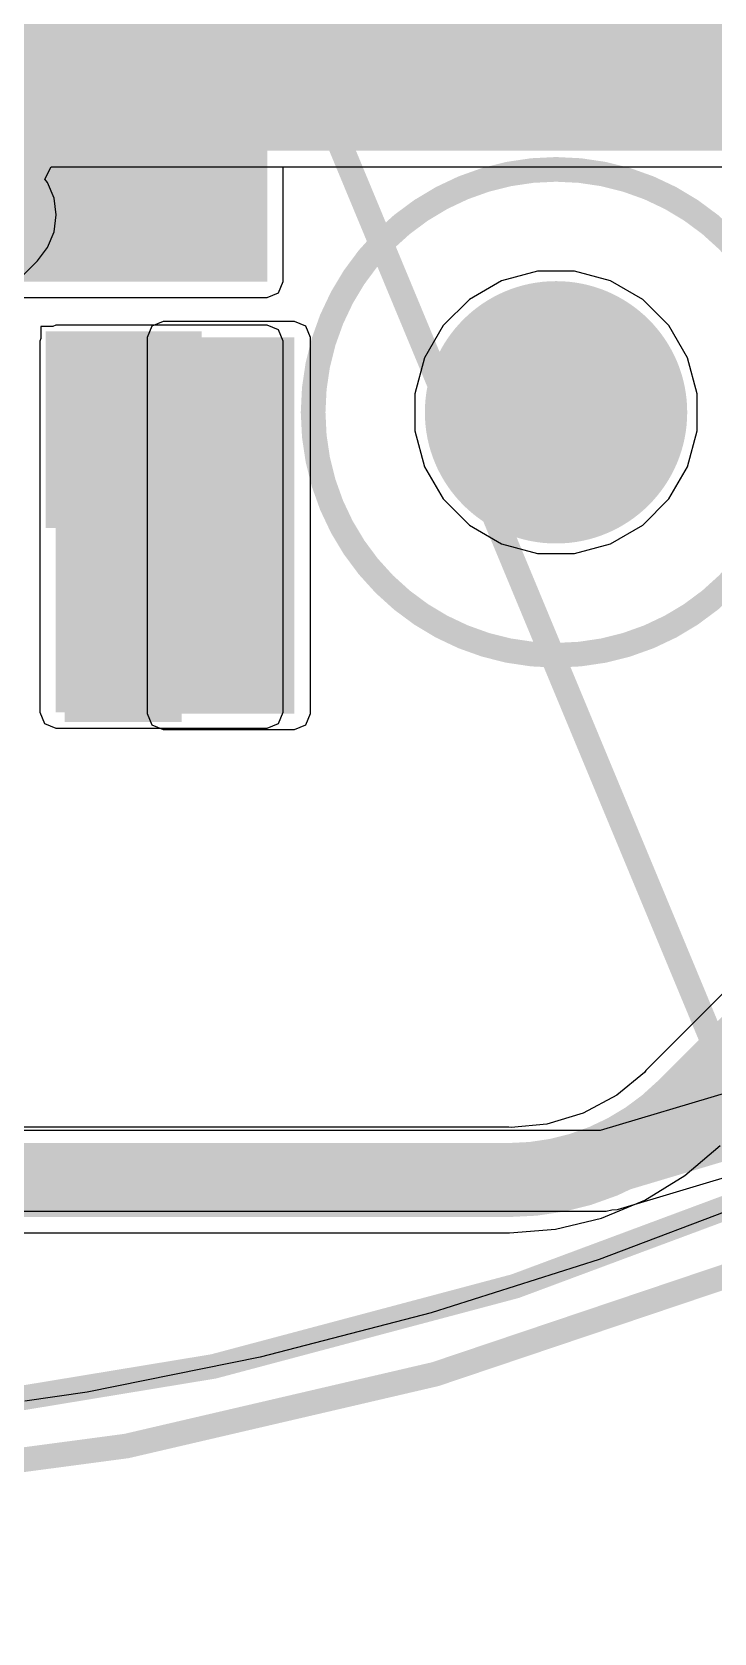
# Model space of a CAD drawing. Header units: millimetres. Extents: x -0.86 to 3.12, y -2.15 to 0.92.
# Drawn here: x 1.295 to 1.571, y -2.154 to -1.505 of the extents above; entities that cross this region are included whole.
import ezdxf

# ---------------------------------------------------------------- set-up
doc = ezdxf.new("R2010")
doc.units = ezdxf.units.MM
doc.header["$MEASUREMENT"] = 0
for name, color, linetype in [('BottomLayer', 5, 'Continuous'), ('BottomPaste', 16, 'Continuous'), ('BottomSolder', 6, 'Continuous'), ('Mechanical1', 6, 'Continuous'), ('Mechanical2', 216, 'Continuous'), ('MultiLayer', 9, 'Continuous'), ('PadHoleLayer', 156, 'Continuous'), ('TopLayer', 1, 'Continuous'), ('TopSolder', 216, 'Continuous'), ('ViaHoleLayer', 16, 'Continuous')]:
    doc.layers.add(name, color=color, linetype=linetype)

# ---------------------------------------------------------------- blocks, each defined once
blk = doc.blocks.new('IND_1206_B_100')
at = {"layer": 'BottomLayer'}
for points in [[(-0.0811, 0.03583), (-0.02598, 0.03583), (-0.02598, -0.03583), (-0.0811, -0.03583)], [(0.02598, 0.03583), (0.0811, 0.03583), (0.0811, -0.03583), (0.02598, -0.03583)]]:
    blk.add_hatch(color=5, dxfattribs=at).paths.add_polyline_path(points)
at = {"layer": 'BottomPaste'}
for points in [[(-0.0811, 0.03583), (-0.02598, 0.03583), (-0.02598, -0.03583), (-0.0811, -0.03583)], [(0.02598, 0.03583), (0.0811, 0.03583), (0.0811, -0.03583), (0.02598, -0.03583)]]:
    blk.add_hatch(color=16, dxfattribs=at).paths.add_polyline_path(points)
at = {"layer": 'BottomSolder'}
for points in [[(-0.0851, 0.03983), (-0.02198, 0.03983), (-0.02198, -0.03983), (-0.0851, -0.03983)], [(0.02198, 0.03983), (0.0851, 0.03983), (0.0851, -0.03983), (0.02198, -0.03983)]]:
    blk.add_hatch(color=6, dxfattribs=at).paths.add_polyline_path(points)
blk = doc.blocks.new('F____0805_B_101')
at = {"layer": 'BottomLayer'}
for points in [[(-0.02362, -0.03346), (-0.06299, -0.03346), (-0.06299, 0.03346), (-0.02362, 0.03346)], [(0.06299, -0.03346), (0.02362, -0.03346), (0.02362, 0.03346), (0.06299, 0.03346)]]:
    blk.add_hatch(color=5, dxfattribs=at).paths.add_polyline_path(points)
at = {"layer": 'BottomPaste'}
for points in [[(-0.02362, -0.03346), (-0.06299, -0.03346), (-0.06299, 0.03346), (-0.02362, 0.03346)], [(0.06299, -0.03346), (0.02362, -0.03346), (0.02362, 0.03346), (0.06299, 0.03346)]]:
    blk.add_hatch(color=16, dxfattribs=at).paths.add_polyline_path(points)
at = {"layer": 'BottomSolder'}
for points in [[(-0.01962, -0.03746), (-0.06699, -0.03746), (-0.06699, 0.03746), (-0.01962, 0.03746)], [(0.06699, -0.03746), (0.01962, -0.03746), (0.01962, 0.03746), (0.06699, 0.03746)]]:
    blk.add_hatch(color=6, dxfattribs=at).paths.add_polyline_path(points)

msp = doc.modelspace()

# ---------------------------------------------------------------- hatches: boundary and pattern name
at = {"layer": 'BottomLayer'}
for points in [[(1.26105, -1.606), (1.39, -1.606), (1.39, -1.51079), (1.26105, -1.51079)], [(1.26105, -1.55305), (1.72439, -1.55305), (1.72439, -1.51079), (1.26105, -1.51079)], [(1.30426, -1.78051), (1.39, -1.78051), (1.39, -1.63022), (1.30426, -1.63022)]]:
    msp.add_hatch(color=5, dxfattribs=at).paths.add_polyline_path(points)
h = msp.add_hatch(color=5, dxfattribs=at)
edge = h.paths.add_edge_path()
edge.add_arc((1.507, -1.659), 0.05118, 0, 360)
h = msp.add_hatch(color=5, dxfattribs=at)
edge = h.paths.add_edge_path()
edge.add_arc((1.376, -1.648), 0.01181, 0, 360)
h = msp.add_hatch(color=5, dxfattribs=at)
edge = h.paths.add_edge_path()
edge.add_arc((1.376, -1.68404), 0.01181, 0, 360)
h = msp.add_hatch(color=5, dxfattribs=at)
edge = h.paths.add_edge_path()
edge.add_arc((1.376, -1.73076), 0.01181, 0, 360)
h = msp.add_hatch(color=5, dxfattribs=at)
edge = h.paths.add_edge_path()
edge.add_arc((1.376, -1.7648), 0.01181, 0, 360)
at = {"layer": 'BottomSolder'}
h = msp.add_hatch(color=6, dxfattribs=at)
edge = h.paths.add_edge_path()
edge.add_arc((1.507, -1.659), 0.05315, 0, 360)
at = {"layer": 'MultiLayer'}
h = msp.add_hatch(color=9, dxfattribs=at)
edge = h.paths.add_edge_path()
edge.add_arc((1.507, -1.659), 0.05118, 0, 360)
at = {"layer": 'PadHoleLayer'}
h = msp.add_hatch(color=156, dxfattribs=at)
edge = h.paths.add_edge_path()
edge.add_arc((1.507, -1.659), 0.04134, 0, 360)
at = {"layer": 'TopLayer'}
for points in [[(1.07808, -1.55305), (1.64428, -1.55305), (1.64428, -1.49905), (1.07808, -1.49905)], [(1.401, -1.78104), (1.401, -1.62864), (1.34784, -1.62864), (1.34784, -1.78104)]]:
    msp.add_hatch(color=1, dxfattribs=at).paths.add_polyline_path(points)
h = msp.add_hatch(color=1, dxfattribs=at)
edge = h.paths.add_edge_path()
edge.add_arc((1.507, -1.659), 0.05118, 0, 360)
h = msp.add_hatch(color=1, dxfattribs=at)
edge = h.paths.add_edge_path()
edge.add_arc((1.376, -1.648), 0.01181, 0, 360)
h = msp.add_hatch(color=1, dxfattribs=at)
edge = h.paths.add_edge_path()
edge.add_arc((1.376, -1.68404), 0.01181, 0, 360)
h = msp.add_hatch(color=1, dxfattribs=at)
edge = h.paths.add_edge_path()
edge.add_arc((1.376, -1.73076), 0.01181, 0, 360)
h = msp.add_hatch(color=1, dxfattribs=at)
edge = h.paths.add_edge_path()
edge.add_arc((1.376, -1.7648), 0.01181, 0, 360)
at = {"layer": 'TopSolder'}
h = msp.add_hatch(color=216, dxfattribs=at)
edge = h.paths.add_edge_path()
edge.add_arc((1.507, -1.659), 0.05315, 0, 360)
at = {"layer": 'ViaHoleLayer'}
h = msp.add_hatch(color=16, dxfattribs=at)
edge = h.paths.add_edge_path()
edge.add_arc((1.376, -1.648), 0.00591, 0, 360)
h = msp.add_hatch(color=16, dxfattribs=at)
edge = h.paths.add_edge_path()
edge.add_arc((1.376, -1.68404), 0.00591, 0, 360)
h = msp.add_hatch(color=16, dxfattribs=at)
edge = h.paths.add_edge_path()
edge.add_arc((1.376, -1.73076), 0.00591, 0, 360)
h = msp.add_hatch(color=16, dxfattribs=at)
edge = h.paths.add_edge_path()
edge.add_arc((1.376, -1.7648), 0.00591, 0, 360)

# ---------------------------------------------------------------- linework, layer by layer
at = {"layer": 'BottomLayer'}
for p, q in [((1.39649, -1.606), (1.39649, -1.55954)), ((1.39649, -1.55954), (1.67805, -1.55954)), ((1.49947, -1.60182), (1.48493, -1.60572)), ((1.51453, -1.60182), (1.49947, -1.60182)), ((1.52907, -1.60572), (1.51453, -1.60182)), ((1.39459, -1.61059), (1.39649, -1.606)), ((1.48493, -1.60572), (1.47189, -1.61324)), ((1.54211, -1.61324), (1.52907, -1.60572)), ((1.26105, -1.61249), (1.39, -1.61249)), ((1.39, -1.61249), (1.39459, -1.61059)), ((1.47189, -1.61324), (1.46124, -1.62389)), ((1.55276, -1.62389), (1.54211, -1.61324)), ((1.30307, -1.62422), (1.29826, -1.62422)), ((1.29826, -1.62422), (1.29826, -1.62903)), ((1.30426, -1.62373), (1.30307, -1.62422)), ((1.39, -1.62373), (1.30426, -1.62373)), ((1.39459, -1.62563), (1.39, -1.62373)), ((1.39649, -1.63022), (1.39459, -1.62563)), ((1.46124, -1.62389), (1.45372, -1.63693)), ((1.56028, -1.63693), (1.55276, -1.62389)), ((1.29826, -1.62903), (1.29777, -1.63022)), ((1.29777, -1.63022), (1.29777, -1.78051)), ((1.39649, -1.78051), (1.39649, -1.63022)), ((1.45372, -1.63693), (1.44982, -1.65147)), ((1.83285, -1.6362), (1.54343, -1.92562)), ((1.56418, -1.65147), (1.56028, -1.63693)), ((1.44982, -1.65147), (1.44982, -1.66653)), ((1.56418, -1.66653), (1.56418, -1.65147)), ((1.44982, -1.66653), (1.45372, -1.68107)), ((1.56028, -1.68107), (1.56418, -1.66653)), ((1.45372, -1.68107), (1.46124, -1.69411)), ((1.55276, -1.69411), (1.56028, -1.68107)), ((1.46124, -1.69411), (1.47189, -1.70476)), ((1.54211, -1.70476), (1.55276, -1.69411)), ((1.47189, -1.70476), (1.48493, -1.71228)), ((1.52907, -1.71228), (1.54211, -1.70476)), ((1.48493, -1.71228), (1.49947, -1.71618)), ((1.51453, -1.71618), (1.52907, -1.71228)), ((1.49947, -1.71618), (1.51453, -1.71618)), ((1.29777, -1.78051), (1.29967, -1.7851)), ((1.39459, -1.7851), (1.39649, -1.78051)), ((1.29967, -1.7851), (1.30426, -1.78701)), ((1.30426, -1.78701), (1.39, -1.78701)), ((1.39, -1.78701), (1.39459, -1.7851)), ((1.54287, -1.92645), (1.53168, -1.93563)), ((1.54343, -1.92562), (1.54287, -1.92645)), ((1.53168, -1.93563), (1.51804, -1.94292)), ((1.51804, -1.94292), (1.50325, -1.94741)), ((1.48786, -1.94864), (0.96142, -1.94864)), ((1.48884, -1.94883), (1.48786, -1.94864)), ((1.50325, -1.94741), (1.48884, -1.94883)), ((1.5592, -1.96824), (1.57345, -1.95607)), ((1.54296, -1.97819), (1.5592, -1.96824)), ((1.59136, -1.97683), (1.52449, -2.00221)), ((1.52536, -1.98548), (1.54296, -1.97819)), ((1.48817, -1.9914), (1.50684, -1.98993)), ((1.50684, -1.98993), (1.52536, -1.98548)), ((0.96142, -1.99146), (1.48786, -1.99146)), ((1.48786, -1.99146), (1.48817, -1.9914)), ((1.52449, -2.00221), (1.45635, -2.0239)), ((1.45635, -2.0239), (1.38712, -2.04185)), ((1.38712, -2.04185), (1.31702, -2.05599)), ((1.31702, -2.05599), (1.29173, -2.05967))]:
    msp.add_line(p, q, dxfattribs=at)
for points, const_width in [([(1.55857, -1.94076), (1.84799, -1.65134)], 0.03), ([(1.33159, -1.66605), (1.33182, -1.66628)], 0.04), ([(0.96142, -1.97005), (1.48786, -1.97005)], 0.03)]:
    msp.add_lwpolyline(points, dxfattribs=dict(at, const_width=const_width))
for points, const_width in [([(1.32159, -1.66605, 1), (1.34159, -1.66605, 1)], 0.02), ([(1.32182, -1.66628, 1), (1.34182, -1.66628, 1)], 0.02), ([(1.55107, -1.94076, 1), (1.56607, -1.94076, 1)], 0.015), ([(1.55107, -1.94076, 1), (1.56607, -1.94076, 1)], 0.015), ([(1.48036, -1.97005, 1), (1.49536, -1.97005, 1)], 0.015), ([(1.48036, -1.97005, 1), (1.49536, -1.97005, 1)], 0.015)]:
    msp.add_lwpolyline(points, format="xyb", close=True, dxfattribs=dict(at, const_width=const_width))
at = {"layer": 'BottomLayer', "const_width": 0.03}
msp.add_lwpolyline([(1.55857, -1.94076, -0.198912), (1.48786, -1.97005)], format="xyb", dxfattribs=at)
at = {"layer": 'Mechanical1', "const_width": 0.01}
msp.add_lwpolyline([(0.04081, 0.0156, -3.064051), (0.02964, -1.5299)], format="xyb", dxfattribs=at)
msp.add_lwpolyline([(1.09299, -0.7648), (1.66799, -2.14857)], dxfattribs=at)
at = {"layer": 'Mechanical2', "const_width": 0.01}
msp.add_lwpolyline([(1.99867, 0.21567, -1.122171), (-0.01159, -1.51329)], format="xyb", dxfattribs=at)
at = {"layer": 'Mechanical2'}
for points, const_width in [([(1.60543, -1.659, 1), (1.40857, -1.659, 1)], 0.01), ([(1.40607, -1.659, 1), (1.41107, -1.659, 1)], 0.005)]:
    msp.add_lwpolyline(points, format="xyb", close=True, dxfattribs=dict(at, const_width=const_width))
at = {"layer": 'TopLayer'}
for p, q in [((1.29992, -1.56454), (1.30239, -1.55954)), ((1.30239, -1.55954), (1.64428, -1.55954)), ((1.30099, -1.56593), (1.29992, -1.56454)), ((1.30361, -1.57226), (1.30099, -1.56593)), ((1.3045, -1.57905), (1.30361, -1.57226)), ((1.30361, -1.58583), (1.3045, -1.57905)), ((1.30099, -1.59216), (1.30361, -1.58583)), ((1.29682, -1.59759), (1.30099, -1.59216)), ((1.13711, -1.75731), (1.29682, -1.59759)), ((1.49947, -1.60182), (1.48493, -1.60572)), ((1.51453, -1.60182), (1.49947, -1.60182)), ((1.52907, -1.60572), (1.51453, -1.60182)), ((1.48493, -1.60572), (1.47189, -1.61324)), ((1.54211, -1.61324), (1.52907, -1.60572)), ((1.47189, -1.61324), (1.46124, -1.62389)), ((1.55276, -1.62389), (1.54211, -1.61324)), ((1.34324, -1.62405), (1.34134, -1.62864)), ((1.34784, -1.62215), (1.34324, -1.62405)), ((1.401, -1.62215), (1.34784, -1.62215)), ((1.40559, -1.62405), (1.401, -1.62215)), ((1.40749, -1.62864), (1.40559, -1.62405)), ((1.46124, -1.62389), (1.45372, -1.63693)), ((1.56028, -1.63693), (1.55276, -1.62389)), ((1.34134, -1.62864), (1.34134, -1.78104)), ((1.40749, -1.78104), (1.40749, -1.62864)), ((1.45372, -1.63693), (1.44982, -1.65147)), ((1.56418, -1.65147), (1.56028, -1.63693)), ((1.44982, -1.65147), (1.44982, -1.66653)), ((1.56418, -1.66653), (1.56418, -1.65147)), ((1.44982, -1.66653), (1.45372, -1.68107)), ((1.56028, -1.68107), (1.56418, -1.66653)), ((1.45372, -1.68107), (1.46124, -1.69411)), ((1.55276, -1.69411), (1.56028, -1.68107)), ((1.46124, -1.69411), (1.47189, -1.70476)), ((1.54211, -1.70476), (1.55276, -1.69411)), ((1.47189, -1.70476), (1.48493, -1.71228)), ((1.52907, -1.71228), (1.54211, -1.70476)), ((1.48493, -1.71228), (1.49947, -1.71618)), ((1.51453, -1.71618), (1.52907, -1.71228)), ((1.49947, -1.71618), (1.51453, -1.71618)), ((1.34134, -1.78104), (1.34324, -1.78563)), ((1.40559, -1.78563), (1.40749, -1.78104)), ((1.34324, -1.78563), (1.34784, -1.78753)), ((1.34784, -1.78753), (1.401, -1.78753)), ((1.401, -1.78753), (1.40559, -1.78563)), ((1.57744, -1.93431), (1.52487, -1.95001)), ((1.52487, -1.95001), (0.94798, -1.95001)), ((1.53192, -1.98196), (1.58678, -1.96557)), ((1.59136, -1.97683), (1.52449, -2.00221)), ((0.94798, -1.98264), (1.52725, -1.98264)), ((1.52725, -1.98264), (1.52957, -1.98218)), ((1.52957, -1.98218), (1.53192, -1.98196)), ((1.52449, -2.00221), (1.45635, -2.0239)), ((1.45635, -2.0239), (1.38712, -2.04185)), ((1.38712, -2.04185), (1.31702, -2.05599)), ((1.31702, -2.05599), (1.29173, -2.05967))]:
    msp.add_line(p, q, dxfattribs=at)
for points, const_width in [([(1.11454, -1.74279), (1.27828, -1.57905)], 0.04), ([(1.52725, -1.96632), (1.58211, -1.94994)], 0.02), ([(0.94798, -1.96632), (1.52725, -1.96632)], 0.02)]:
    msp.add_lwpolyline(points, dxfattribs=dict(at, const_width=const_width))
for points, const_width in [([(1.26828, -1.57905, 1), (1.28828, -1.57905, 1)], 0.02), ([(1.52225, -1.96632, 1), (1.53225, -1.96632, 1)], 0.01), ([(1.52225, -1.96632, 1), (1.53225, -1.96632, 1)], 0.01)]:
    msp.add_lwpolyline(points, format="xyb", close=True, dxfattribs=dict(at, const_width=const_width))

# ---------------------------------------------------------------- block references
at = {"rotation": 180}
msp.add_blockref('IND_1206_B_100', (1.27828, -1.66605), dxfattribs=at)
msp.add_blockref('F____0805_B_101', (1.28828, -1.74705))

doc.saveas('drawing.dxf')
